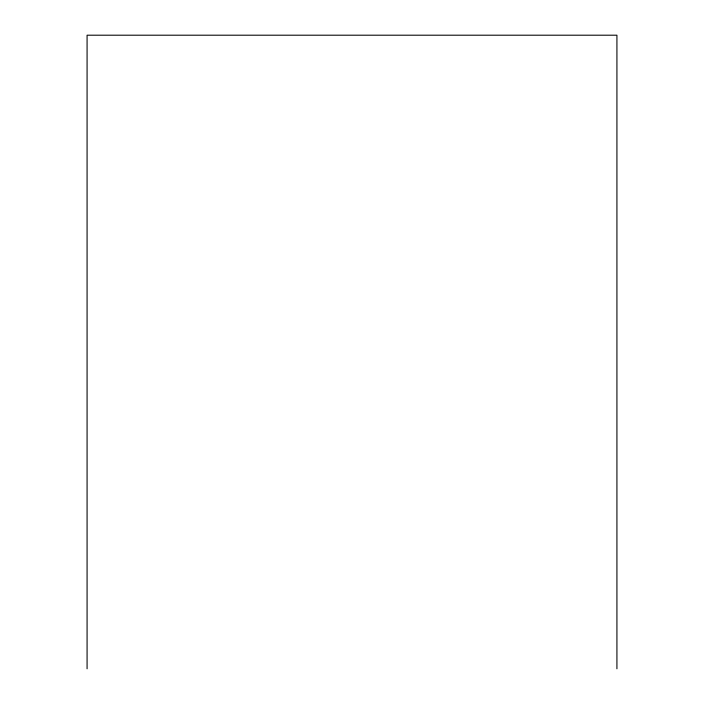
<?xml version="1.0" encoding="UTF-8"?>
<svg xmlns="http://www.w3.org/2000/svg" width="704" height="704" viewBox="0 0 704 704"><rect width="100%" height="100%" fill="white"/><g stroke="black" fill="none" stroke-linecap="round" stroke-linejoin="round"><path stroke-width="1.06" d="M616.924 668.8L616.924 35.2L87.076 35.2L87.076 668.8"/></g></svg>
